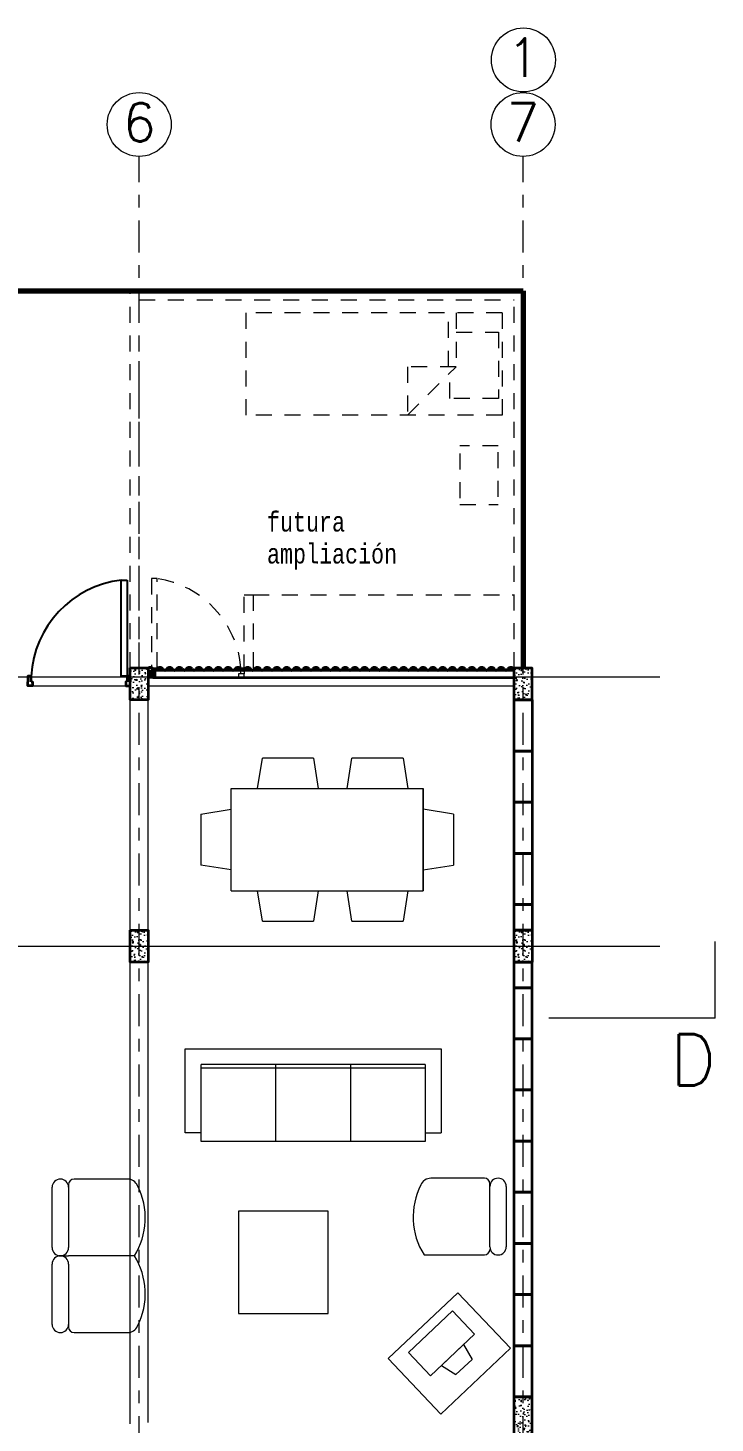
# Model space of a CAD drawing. Header units: metres. Extents: x -87 to 15, y -108 to -10.
# Drawn here: x -19.21 to -13.84, y -87.01 to -76.1 of the extents above; entities that cross this region are included whole.
import ezdxf

# ---------------------------------------------------------------- set-up
doc = ezdxf.new("R2010")
doc.units = ezdxf.units.M
doc.header["$LTSCALE"] = 5
doc.header["$MEASUREMENT"] = 0
doc.linetypes.add('CENTER', pattern=[2, 1.25, -0.25, 0.25, -0.25])
doc.linetypes.add('HIDDEN', pattern=[0.375, 0.25, -0.125])
for name, color, linetype, lineweight in [('A-ANNO-SYMB', 3, 'Continuous', 18), ('A-ANNO-TEXT', 3, 'Continuous', 18), ('A-DOOR-FULL', 4, 'Continuous', 25), ('A-FLOR-FTPT', 6, 'Continuous', 70), ('A-FLOR-OVHD', 3, 'HIDDEN', 18), ('A-FLOR-PATT', 8, 'Continuous', 18), ('A-FURN', 8, 'Continuous', 18), ('A-WALL-FULL', 7, 'Continuous', 35)]:
    doc.layers.add(name, color=color, linetype=linetype, lineweight=lineweight)
doc.styles.add('E-ROMANS', font='romans.shx', dxfattribs={"width": 0.8})

msp = doc.modelspace()

# ---------------------------------------------------------------- hatches: boundary and pattern name
at = {"layer": 'A-FLOR-PATT'}
h = msp.add_hatch(dxfattribs=at)
h.set_pattern_fill('AR-CONC', color=256, scale=0.0005, style=0)
h.set_pattern_definition([(50, (-0.005, 0), (0.091092334, -0.00796954), [0.009525, -0.104775]), (355, (-0.005, 0), (-0.01762141, 0.09552832), [0.00762, -0.08382]), (100.451, (0.00259, -0.00066), (0.07347125, 0.08755834), [0.008095, -0.089045]), (46.1842, (-0.005, 0.0254), (0.13553952, -0.02102116), [0.0142875, -0.1571625]), (96.6356, (0.0063, 0.02365), (0.11870212, 0.12371278), [0.0121425, -0.1335675]), (351.184, (-0.005, 0.0254), (0.1187023, 0.12371256), [0.01143, -0.12573]), (21, (0.0077, 0.01905), (0.07580744, -0.05113276), [0.009525, -0.104775]), (326, (0.0077, 0.01905), (0.03090101, 0.09209398), [0.00762, -0.08382]), (71.4514, (0.01402, 0.01479), (0.10670825, 0.04096143), [0.008095, -0.089045]), (37.5, (-0.005, 0), (0.001544302, 0.04227752), [0, -0.082804, 0, -0.08509, 0, -0.0841375]), (7.5, (-0.005, 0), (0.033409831, 0.050090287), [0, -0.048514, 0, -0.080899, 0, -0.0320675]), (327.5, (-0.03332, 0), (0.067795298, -0.002864372), [0, -0.03175, 0, -0.09906, 0, -0.131445]), (317.5, (-0.04602, 0), (0.07406459, 0.012713246), [0, -0.041275, 0, -0.065786, 0, -0.093345])])
h.paths.add_polyline_path([(-18.275, -81.101), (-18.415, -81.101), (-18.415, -81.351), (-18.275, -81.351)])
h = msp.add_hatch(dxfattribs=at)
h.set_pattern_fill('AR-CONC', color=256, scale=0.0005, style=0)
h.set_pattern_definition([(50, (2.995, 2.05), (0.091092334, -0.00796954), [0.009525, -0.104775]), (355, (2.995, 2.05), (-0.01762141, 0.09552832), [0.00762, -0.08382]), (100.451, (3.00259, 2.04934), (0.07347125, 0.08755834), [0.008095, -0.089045]), (46.1842, (2.995, 2.0754), (0.13553952, -0.02102116), [0.0142875, -0.1571625]), (96.6356, (3.0063, 2.07365), (0.11870212, 0.12371278), [0.0121425, -0.1335675]), (351.184, (2.995, 2.0754), (0.1187023, 0.12371256), [0.01143, -0.12573]), (21, (3.0077, 2.06905), (0.07580744, -0.05113276), [0.009525, -0.104775]), (326, (3.0077, 2.06905), (0.03090101, 0.09209398), [0.00762, -0.08382]), (71.4514, (3.01402, 2.06479), (0.106708245, 0.04096143), [0.008095, -0.089045]), (37.5, (2.995, 2.05), (0.001544302, 0.04227752), [0, -0.082804, 0, -0.08509, 0, -0.0841375]), (7.5, (2.995, 2.05), (0.033409831, 0.050090287), [0, -0.048514, 0, -0.080899, 0, -0.0320675]), (327.5, (2.96668, 2.05), (0.067795298, -0.002864372), [0, -0.03175, 0, -0.09906, 0, -0.131445]), (317.5, (2.95398, 2.05), (0.07406459, 0.012713246), [0, -0.041275, 0, -0.065786, 0, -0.093345])])
h.paths.add_polyline_path([(-15.275, -81.101), (-15.415, -81.101), (-15.415, -81.351), (-15.275, -81.351)])
h = msp.add_hatch(dxfattribs=at)
h.set_pattern_fill('AR-CONC', color=256, scale=0.0005, style=0)
h.set_pattern_definition([(50, (-0.005, 0), (0.091092334, -0.00796954), [0.009525, -0.104775]), (355, (-0.005, 0), (-0.01762141, 0.09552832), [0.00762, -0.08382]), (100.451, (0.00259, -0.00066), (0.07347125, 0.08755834), [0.008095, -0.089045]), (46.1842, (-0.005, 0.0254), (0.13553952, -0.02102116), [0.0142875, -0.1571625]), (96.6356, (0.0063, 0.02365), (0.11870212, 0.12371278), [0.0121425, -0.1335675]), (351.184, (-0.005, 0.0254), (0.1187023, 0.12371256), [0.01143, -0.12573]), (21, (0.0077, 0.01905), (0.07580744, -0.05113276), [0.009525, -0.104775]), (326, (0.0077, 0.01905), (0.03090101, 0.09209398), [0.00762, -0.08382]), (71.4514, (0.01402, 0.01479), (0.106708245, 0.04096143), [0.008095, -0.089045]), (37.5, (-0.005, 0), (0.001544302, 0.04227752), [0, -0.082804, 0, -0.08509, 0, -0.0841375]), (7.5, (-0.005, 0), (0.033409831, 0.050090287), [0, -0.048514, 0, -0.080899, 0, -0.0320675]), (327.5, (-0.03332, 0), (0.067795298, -0.002864372), [0, -0.03175, 0, -0.09906, 0, -0.131445]), (317.5, (-0.04602, 0), (0.07406459, 0.012713246), [0, -0.041275, 0, -0.065786, 0, -0.093345])])
h.paths.add_polyline_path([(-18.275, -83.151), (-18.415, -83.151), (-18.415, -83.401), (-18.275, -83.401)])
h = msp.add_hatch(dxfattribs=at)
h.set_pattern_fill('AR-CONC', color=256, scale=0.0005, style=0)
h.set_pattern_definition([(50, (2.995895, -4e-08), (0.091092334, -0.00796954), [0.009525, -0.104775]), (355, (2.995895, -4e-08), (-0.01762141, 0.09552832), [0.00762, -0.08382]), (100.451, (3.00349, -0.00066), (0.07347125, 0.08755834), [0.008095, -0.089045]), (46.1842, (2.9959, 0.0254), (0.13553952, -0.02102116), [0.0142875, -0.1571625]), (96.6356, (3.00719, 0.02365), (0.11870212, 0.12371278), [0.0121425, -0.1335675]), (351.184, (2.9959, 0.0254), (0.1187023, 0.12371256), [0.01143, -0.12573]), (21, (3.008595, 0.01905), (0.07580744, -0.05113276), [0.009525, -0.104775]), (326, (3.008595, 0.01905), (0.03090101, 0.09209398), [0.00762, -0.08382]), (71.4514, (3.01491, 0.01479), (0.106708245, 0.04096143), [0.008095, -0.089045]), (37.5, (2.995895, -4e-08), (0.001544302, 0.04227752), [0, -0.082804, 0, -0.08509, 0, -0.0841375]), (7.5, (2.995895, -4e-08), (0.033409831, 0.050090287), [0, -0.048514, 0, -0.080899, 0, -0.0320675]), (327.5, (2.967574, -4e-08), (0.067795298, -0.002864372), [0, -0.03175, 0, -0.09906, 0, -0.131445]), (317.5, (2.954874, -4e-08), (0.07406459, 0.012713246), [0, -0.041275, 0, -0.065786, 0, -0.093345])])
h.paths.add_polyline_path([(-15.274, -83.151), (-15.414, -83.151), (-15.414, -83.401), (-15.274, -83.401)])
h = msp.add_hatch(dxfattribs=at)
h.set_pattern_fill('AR-CONC', color=256, scale=0.0005, style=0)
h.set_pattern_definition([(50, (18, -7e-14), (0.091092334, -0.00796954), [0.009525, -0.104775]), (355, (18, -7e-14), (-0.01762141, 0.09552832), [0.00762, -0.08382]), (100.451, (18.00759, -0.00066), (0.07347125, 0.08755834), [0.008095, -0.089045]), (46.1842, (18, 0.0254), (0.13553952, -0.02102116), [0.0142875, -0.1571625]), (96.6356, (18.0113, 0.02365), (0.11870212, 0.12371278), [0.0121425, -0.1335675]), (351.184, (18, 0.0254), (0.1187023, 0.12371256), [0.01143, -0.12573]), (21, (18.0127, 0.01905), (0.07580744, -0.05113276), [0.009525, -0.104775]), (326, (18.0127, 0.01905), (0.03090101, 0.09209398), [0.00762, -0.08382]), (71.4514, (18.01902, 0.01479), (0.106708245, 0.04096143), [0.008095, -0.089045]), (37.5, (18, -7e-14), (0.001544302, 0.04227752), [0, -0.082804, 0, -0.08509, 0, -0.0841375]), (7.5, (18, -7e-14), (0.033409831, 0.050090287), [0, -0.048514, 0, -0.080899, 0, -0.0320675]), (327.5, (17.97168, -7e-14), (0.067795298, -0.002864372), [0, -0.03175, 0, -0.09906, 0, -0.131445]), (317.5, (17.95898, -7e-14), (0.07406459, 0.012713246), [0, -0.041275, 0, -0.065786, 0, -0.093345])])
h.paths.add_polyline_path([(-15.415, -87.151), (-15.275, -87.151), (-15.275, -86.801), (-15.415, -86.801)])

# ---------------------------------------------------------------- linework, layer by layer
at = {"layer": 'A-ANNO-SYMB', "linetype": 'CENTER', "ltscale": 0.04}
for p, q in [((-18.345, -92.151), (-18.345, -77.101)), ((-15.345, -92.151), (-15.345, -77.101))]:
    msp.add_line(p, q, dxfattribs=at)
at = {"layer": 'A-ANNO-SYMB'}
for q in [(-13.844, -83.239), (-15.144, -83.839)]:
    msp.add_line((-13.844, -83.839), q, dxfattribs=at)
at = {"layer": 'A-ANNO-SYMB', "ltscale": 0.04}
for points in [[(-35.577, -81.171), (-14.275, -81.171)], [(-35.572, -83.276), (-14.275, -83.276)]]:
    msp.add_lwpolyline(points, dxfattribs=at)
at = {"layer": 'A-ANNO-SYMB', "ltscale": 0.8}
msp.add_circle((-15.342, -76.346), 0.25, dxfattribs=at)
at = {"layer": 'A-ANNO-SYMB'}
for centre in [(-18.345, -76.851), (-15.345, -76.851)]:
    msp.add_circle(centre, 0.25, dxfattribs=at)
at = {"layer": 'A-DOOR-FULL'}
msp.add_lwpolyline([(-18.44, -80.414), (-18.44, -81.164), (-18.485, -81.164), (-18.485, -80.414)], close=True, dxfattribs=at)
msp.add_arc((-18.392, -81.207), 0.798, 96.6363, 176.9067, dxfattribs=at)
at = {"layer": 'A-FLOR-FTPT'}
for p, q in [((-24.345, -78.151), (-15.345, -78.151)), ((-15.345, -78.151), (-15.345, -81.101))]:
    msp.add_line(p, q, dxfattribs=at)
at = {"layer": 'A-FLOR-OVHD', "ltscale": 0.1}
for p, q in [((-18.415, -81.101), (-18.415, -78.151)), ((-18.415, -78.151), (-15.345, -78.151)), ((-18.345, -81.101), (-18.345, -78.221)), ((-18.345, -78.221), (-15.415, -78.221)), ((-15.415, -81.101), (-15.415, -78.221)), ((-15.345, -81.101), (-15.345, -78.221)), ((-17.508, -79.125), (-17.508, -78.325)), ((-15.508, -78.325), (-17.508, -78.325)), ((-15.928, -78.745), (-15.928, -78.325)), ((-15.868, -78.325), (-15.868, -78.745)), ((-15.508, -78.325), (-15.508, -79.125)), ((-15.867, -78.474), (-15.537, -78.474)), ((-15.537, -78.474), (-15.537, -78.994)), ((-15.868, -78.745), (-16.248, -78.745)), ((-16.248, -78.745), (-16.248, -79.125)), ((-16.248, -79.125), (-15.868, -78.745)), ((-15.917, -78.994), (-15.917, -78.864)), ((-15.537, -78.994), (-15.917, -78.994)), ((-15.508, -79.125), (-17.508, -79.125)), ((-15.538, -79.363), (-15.838, -79.363)), ((-15.838, -79.423), (-15.838, -79.823)), ((-15.538, -79.763), (-15.538, -79.363)), ((-15.838, -79.823), (-15.538, -79.823)), ((-17.525, -81.12), (-17.525, -80.528)), ((-17.525, -80.528), (-17.455, -80.528)), ((-17.455, -80.528), (-17.455, -81.12)), ((-17.455, -80.528), (-15.415, -80.528))]:
    msp.add_line(p, q, dxfattribs=at)
for points in [[(-18.25, -80.401), (-18.25, -81.101), (-18.205, -81.101), (-18.205, -80.401)], [(-18.275, -81.101), (-18.25, -81.101), (-18.25, -81.146), (-18.275, -81.146)], [(-18.23, -81.146), (-18.275, -81.146), (-18.275, -81.178), (-18.23, -81.178)], [(-17.525, -81.146), (-17.57, -81.146), (-17.57, -81.178), (-17.525, -81.178)], [(-17.55, -81.101), (-17.525, -81.101), (-17.525, -81.146), (-17.55, -81.146)]]:
    msp.add_lwpolyline(points, close=True, dxfattribs=at)
msp.add_arc((-18.318, -81.164), 0.771, 4.6827, 81.5131, dxfattribs=at)
at = {"layer": 'A-FURN', "ltscale": 1.5}
for p, q in [((-19.215, -81.241), (-18.415, -81.241)), ((-18.265, -81.241), (-15.425, -81.241))]:
    msp.add_line(p, q, dxfattribs=at)
at = {"layer": 'A-FURN', "ltscale": 0.8}
for p, q in [((-18.415, -87.011), (-18.415, -81.311)), ((-18.275, -87.001), (-18.275, -81.311)), ((-17.419, -82.043), (-17.382, -81.806)), ((-16.982, -81.806), (-17.382, -81.806)), ((-16.982, -81.806), (-16.945, -82.043)), ((-16.719, -82.043), (-16.682, -81.806)), ((-16.282, -81.806), (-16.682, -81.806)), ((-16.282, -81.806), (-16.245, -82.043)), ((-17.626, -82.843), (-17.626, -82.043)), ((-17.626, -82.043), (-16.126, -82.043)), ((-16.126, -82.843), (-16.126, -82.043)), ((-16.126, -82.043), (-16.126, -82.843)), ((-17.864, -82.243), (-17.626, -82.205)), ((-17.864, -82.243), (-17.864, -82.643)), ((-15.888, -82.243), (-16.126, -82.205)), ((-15.888, -82.243), (-15.888, -82.643)), ((-17.626, -82.68), (-17.864, -82.643)), ((-16.126, -82.68), (-15.888, -82.643)), ((-17.626, -82.843), (-16.126, -82.843)), ((-17.382, -83.081), (-17.419, -82.843)), ((-16.945, -82.843), (-16.982, -83.081)), ((-16.682, -83.081), (-16.719, -82.843)), ((-16.245, -82.843), (-16.282, -83.081)), ((-17.382, -83.081), (-16.982, -83.081)), ((-16.682, -83.081), (-16.282, -83.081)), ((-17.985, -84.737), (-17.985, -84.08)), ((-17.985, -84.08), (-15.985, -84.08)), ((-15.985, -84.08), (-15.985, -84.737)), ((-17.86, -84.805), (-17.86, -84.202)), ((-16.109, -84.202), (-17.86, -84.202)), ((-17.277, -84.805), (-17.277, -84.202)), ((-16.693, -84.202), (-16.693, -84.805)), ((-16.109, -84.202), (-16.109, -84.805)), ((-16.109, -84.231), (-17.86, -84.231)), ((-16.109, -84.805), (-17.86, -84.805)), ((-18.436, -85.098), (-18.854, -85.098)), ((-15.647, -85.091), (-16.065, -85.091)), ((-19.026, -85.634), (-19.026, -85.162)), ((-18.897, -85.141), (-18.897, -85.634)), ((-15.604, -85.627), (-15.604, -85.134)), ((-15.476, -85.155), (-15.476, -85.627)), ((-18.961, -85.698), (-18.897, -85.698)), ((-18.383, -85.698), (-18.897, -85.698)), ((-16.118, -85.691), (-15.647, -85.691)), ((-19.026, -86.234), (-19.026, -85.762)), ((-18.897, -85.762), (-18.897, -86.255)), ((-18.854, -86.298), (-18.436, -86.298))]:
    msp.add_line(p, q, dxfattribs=at)
at = {"layer": 'A-FURN', "ltscale": 0.4}
for p, q in [((-15.809, -86.392), (-15.743, -86.508)), ((-15.982, -86.555), (-15.869, -86.627))]:
    msp.add_line(p, q, dxfattribs=at)
at = {"layer": 'A-FURN', "ltscale": 0.8, "flags": 128}
for points in [[(-17.86, -84.737), (-17.985, -84.737)], [(-16.109, -84.737), (-15.985, -84.737)]]:
    msp.add_lwpolyline(points, dxfattribs=at)
at = {"layer": 'A-FURN', "ltscale": 0.8}
msp.add_lwpolyline([(-16.868, -85.349), (-17.568, -85.349), (-17.568, -86.149), (-16.868, -86.149), (-16.868, -85.349)], dxfattribs=at)
msp.add_lwpolyline([(-15.855, -85.986), (-16.399, -86.501), (-15.987, -86.937), (-15.442, -86.421)], close=True, dxfattribs=at)
at = {"layer": 'A-FURN', "ltscale": 0.4}
msp.add_lwpolyline([(-15.895, -86.129), (-16.24, -86.455), (-16.068, -86.636), (-15.723, -86.311)], close=True, dxfattribs=at)
for points in [[(-15.809, -86.392), (-15.982, -86.555)], [(-15.869, -86.627), (-15.743, -86.508)]]:
    msp.add_lwpolyline(points, dxfattribs=at)
at = {"layer": 'A-FURN', "ltscale": 0.8}
for centre, radius, start, end in [((-18.961, -85.162), 0.0643, 360, 180), ((-18.854, -85.141), 0.0429, 90, 180), ((-18.436, -85.184), 0.0857, 23.5782, 90), ((-16.065, -85.177), 0.0857, 90, 156.4218), ((-15.647, -85.134), 0.0429, 360, 90), ((-15.54, -85.155), 0.0643, 360, 180), ((-18.851, -85.402), 0.554, 327.7159, 27.0885), ((-15.65, -85.395), 0.554, 152.9115, 212.2841), ((-18.961, -85.634), 0.0643, 180, 360), ((-15.54, -85.627), 0.0643, 180, 360), ((-18.961, -85.762), 0.0643, 360, 180), ((-18.851, -85.994), 0.554, 332.9115, 32.2841), ((-15.647, -85.648), 0.0429, 270, 360), ((-18.961, -86.234), 0.0643, 180, 360), ((-18.854, -86.255), 0.0429, 180, 270), ((-18.436, -86.212), 0.0857, 270, 336.4218)]:
    msp.add_arc(centre, radius, start, end, dxfattribs=at)
at = {"layer": 'A-WALL-FULL'}
for p, q in [((-18.278, -81.111), (-18.282, -81.108)), ((-18.223, -81.126), (-18.273, -81.17)), ((-18.223, -81.171), (-18.273, -81.126)), ((-15.415, -81.12), (-18.237, -81.12)), ((-17.516, -81.111), (-17.52, -81.108)), ((-17.173, -81.111), (-17.169, -81.108)), ((-16.526, -81.111), (-16.529, -81.108)), ((-16.411, -81.111), (-16.407, -81.108)), ((-15.421, -81.111), (-15.417, -81.108)), ((-15.415, -81.178), (-18.237, -81.178)), ((-15.414, -81.351), (-15.274, -81.351)), ((-15.414, -81.751), (-15.414, -81.351)), ((-15.414, -81.751), (-15.414, -81.351)), ((-15.274, -81.351), (-15.274, -81.751)), ((-15.274, -81.351), (-15.274, -81.751)), ((-15.414, -81.751), (-15.274, -81.751)), ((-15.274, -81.751), (-15.414, -81.751)), ((-15.414, -81.751), (-15.274, -81.751)), ((-15.274, -81.751), (-15.414, -81.751)), ((-15.414, -82.151), (-15.414, -81.751)), ((-15.414, -82.151), (-15.414, -81.751)), ((-15.274, -81.751), (-15.274, -82.151)), ((-15.274, -81.751), (-15.274, -82.151)), ((-15.414, -82.151), (-15.274, -82.151)), ((-15.274, -82.151), (-15.414, -82.151)), ((-15.414, -82.151), (-15.274, -82.151)), ((-15.274, -82.151), (-15.414, -82.151)), ((-15.414, -82.551), (-15.414, -82.151)), ((-15.414, -82.551), (-15.414, -82.151)), ((-15.274, -82.151), (-15.274, -82.551)), ((-15.274, -82.151), (-15.274, -82.551)), ((-15.414, -82.551), (-15.274, -82.551)), ((-15.274, -82.551), (-15.414, -82.551)), ((-15.414, -82.551), (-15.274, -82.551)), ((-15.274, -82.551), (-15.414, -82.551)), ((-15.414, -82.951), (-15.414, -82.551)), ((-15.414, -82.951), (-15.414, -82.551)), ((-15.274, -82.551), (-15.274, -82.951)), ((-15.274, -82.551), (-15.274, -82.951)), ((-15.274, -82.951), (-15.414, -82.951)), ((-15.414, -82.951), (-15.274, -82.951)), ((-15.274, -82.951), (-15.414, -82.951)), ((-15.414, -83.151), (-15.414, -82.951)), ((-15.274, -82.951), (-15.274, -83.151)), ((-15.274, -83.151), (-15.414, -83.151)), ((-15.415, -83.401), (-15.275, -83.401)), ((-15.415, -83.601), (-15.415, -83.401)), ((-15.275, -83.401), (-15.275, -83.601)), ((-15.275, -83.601), (-15.415, -83.601)), ((-15.415, -83.601), (-15.275, -83.601)), ((-15.415, -84.001), (-15.415, -83.601)), ((-15.275, -83.601), (-15.275, -84.001)), ((-15.275, -84.001), (-15.415, -84.001)), ((-15.415, -84.001), (-15.275, -84.001)), ((-15.415, -84.401), (-15.415, -84.001)), ((-15.275, -84.001), (-15.275, -84.401)), ((-15.275, -84.401), (-15.415, -84.401)), ((-15.415, -84.401), (-15.275, -84.401)), ((-15.415, -84.801), (-15.415, -84.401)), ((-15.275, -84.401), (-15.275, -84.801)), ((-15.275, -84.801), (-15.415, -84.801)), ((-15.415, -84.801), (-15.275, -84.801)), ((-15.415, -85.201), (-15.415, -84.801)), ((-15.275, -84.801), (-15.275, -85.201)), ((-15.275, -85.201), (-15.415, -85.201)), ((-15.415, -85.201), (-15.275, -85.201)), ((-15.415, -85.601), (-15.415, -85.201)), ((-15.275, -85.201), (-15.275, -85.601)), ((-15.275, -85.601), (-15.415, -85.601)), ((-15.415, -85.601), (-15.275, -85.601)), ((-15.415, -86.001), (-15.415, -85.601)), ((-15.275, -85.601), (-15.275, -86.001)), ((-15.275, -86.001), (-15.415, -86.001)), ((-15.415, -86.001), (-15.275, -86.001)), ((-15.415, -86.401), (-15.415, -86.001)), ((-15.275, -86.001), (-15.275, -86.401)), ((-15.275, -86.401), (-15.415, -86.401)), ((-15.415, -86.401), (-15.275, -86.401)), ((-15.415, -86.801), (-15.415, -86.401)), ((-15.275, -86.401), (-15.275, -86.801)), ((-15.275, -86.801), (-15.415, -86.801))]:
    msp.add_line(p, q, dxfattribs=at)
for points in [[(-19.19, -81.209), (-19.19, -81.164), (-19.215, -81.164), (-19.215, -81.209)], [(-18.415, -81.209), (-18.415, -81.209), (-18.415, -81.164), (-18.44, -81.164), (-18.44, -81.209)], [(-19.19, -81.209), (-19.18, -81.209), (-19.18, -81.241), (-19.215, -81.241), (-19.215, -81.209)], [(-18.44, -81.209), (-18.45, -81.209), (-18.45, -81.241), (-18.415, -81.241), (-18.415, -81.209)]]:
    msp.add_lwpolyline(points, dxfattribs=at)
for points in [[(-18.415, -81.101), (-18.275, -81.101), (-18.275, -81.351), (-18.415, -81.351)], [(-18.273, -81.126), (-18.223, -81.126), (-18.223, -81.171), (-18.273, -81.171)], [(-15.415, -81.101), (-15.275, -81.101), (-15.275, -81.351), (-15.415, -81.351)], [(-18.415, -83.151), (-18.275, -83.151), (-18.275, -83.401), (-18.415, -83.401)], [(-15.414, -83.151), (-15.274, -83.151), (-15.274, -83.401), (-15.414, -83.401)], [(-15.415, -86.801), (-15.275, -86.801), (-15.275, -87.151), (-15.415, -87.151)]]:
    msp.add_lwpolyline(points, close=True, dxfattribs=at)
at = {"layer": 'A-WALL-FULL', "const_width": 0.001}
for points in [[(-18.237, -81.172), (-18.237, -81.178), (-18.275, -81.178), (-18.275, -81.172), (-18.273, -81.17), (-18.273, -81.139), (-18.273, -81.128), (-18.275, -81.126), (-18.275, -81.12), (-18.237, -81.12), (-18.237, -81.126)], [(-15.453, -81.172), (-15.453, -81.178), (-15.415, -81.178), (-15.415, -81.172), (-15.417, -81.17), (-15.417, -81.139), (-15.417, -81.128), (-15.415, -81.126), (-15.415, -81.12), (-15.453, -81.12), (-15.453, -81.126)]]:
    msp.add_lwpolyline(points, dxfattribs=at)
at = {"layer": 'A-WALL-FULL'}
for centre, radius, start, end in [((-18.259, -81.127), 0.0297, 39.4241, 140.5759), ((-18.259, -81.127), 0.0247, 39.4241, 140.5759), ((-18.221, -81.095), 0.0247, 219.4241, 320.5759), ((-18.221, -81.095), 0.0197, 219.4241, 320.5759), ((-18.183, -81.127), 0.0297, 39.4241, 140.5759), ((-18.183, -81.127), 0.0247, 39.4241, 140.5759), ((-18.145, -81.095), 0.0247, 219.4241, 320.5759), ((-18.145, -81.095), 0.0197, 219.4241, 320.5759), ((-18.107, -81.127), 0.0297, 39.4241, 140.5759), ((-18.107, -81.127), 0.0247, 39.4241, 140.5759), ((-18.069, -81.095), 0.0247, 219.4241, 320.5759), ((-18.069, -81.095), 0.0197, 219.4241, 320.5759), ((-18.031, -81.127), 0.0297, 39.4241, 140.5759), ((-18.031, -81.127), 0.0247, 39.4241, 140.5759), ((-17.992, -81.095), 0.0247, 219.4241, 320.5759), ((-17.992, -81.095), 0.0197, 219.4241, 320.5759), ((-17.954, -81.127), 0.0297, 39.4241, 140.5759), ((-17.954, -81.127), 0.0247, 39.4241, 140.5759), ((-17.916, -81.095), 0.0247, 219.4241, 320.5759), ((-17.916, -81.095), 0.0197, 219.4241, 320.5759), ((-17.878, -81.127), 0.0297, 39.4241, 140.5759), ((-17.878, -81.127), 0.0247, 39.4241, 140.5759), ((-17.84, -81.095), 0.0247, 219.4241, 320.5759), ((-17.84, -81.095), 0.0197, 219.4241, 320.5759), ((-17.802, -81.127), 0.0297, 39.4241, 140.5759), ((-17.802, -81.127), 0.0247, 39.4241, 140.5759), ((-17.764, -81.095), 0.0247, 219.4241, 320.5759), ((-17.764, -81.095), 0.0197, 219.4241, 320.5759), ((-17.726, -81.127), 0.0297, 39.4241, 140.5759), ((-17.726, -81.127), 0.0247, 39.4241, 140.5759), ((-17.688, -81.095), 0.0247, 219.4241, 320.5759), ((-17.688, -81.095), 0.0197, 219.4241, 320.5759), ((-17.65, -81.127), 0.0297, 39.4241, 140.5759), ((-17.65, -81.127), 0.0247, 39.4241, 140.5759), ((-17.611, -81.095), 0.0247, 219.4241, 320.5759), ((-17.611, -81.095), 0.0197, 219.4241, 320.5759), ((-17.573, -81.127), 0.0297, 39.4241, 140.5759), ((-17.573, -81.127), 0.0247, 39.4241, 140.5759), ((-17.535, -81.095), 0.0247, 219.4241, 320.5759), ((-17.535, -81.095), 0.0197, 219.4241, 320.5759), ((-17.497, -81.127), 0.0297, 39.4241, 140.5759), ((-17.497, -81.127), 0.0297, 39.4241, 140.5759), ((-17.497, -81.127), 0.0247, 39.4241, 140.5759), ((-17.497, -81.127), 0.0247, 39.4241, 140.5759), ((-17.459, -81.095), 0.0247, 219.4241, 320.5759), ((-17.459, -81.095), 0.0247, 219.4241, 320.5759), ((-17.459, -81.095), 0.0197, 219.4241, 320.5759), ((-17.459, -81.095), 0.0197, 219.4241, 320.5759), ((-17.421, -81.127), 0.0297, 39.4241, 140.5759), ((-17.421, -81.127), 0.0297, 39.4241, 140.5759), ((-17.421, -81.127), 0.0247, 39.4241, 140.5759), ((-17.421, -81.127), 0.0247, 39.4241, 140.5759), ((-17.383, -81.095), 0.0247, 219.4241, 320.5759), ((-17.383, -81.095), 0.0247, 219.4241, 320.5759), ((-17.383, -81.095), 0.0197, 219.4241, 320.5759), ((-17.383, -81.095), 0.0197, 219.4241, 320.5759), ((-17.345, -81.127), 0.0297, 39.4241, 140.5759), ((-17.345, -81.127), 0.0297, 39.4241, 140.5759), ((-17.345, -81.127), 0.0247, 39.4241, 140.5759), ((-17.345, -81.127), 0.0247, 39.4241, 140.5759), ((-17.307, -81.095), 0.0247, 219.4241, 320.5759), ((-17.307, -81.095), 0.0247, 219.4241, 320.5759), ((-17.307, -81.095), 0.0197, 219.4241, 320.5759), ((-17.307, -81.095), 0.0197, 219.4241, 320.5759), ((-17.269, -81.127), 0.0297, 39.4241, 140.5759), ((-17.269, -81.127), 0.0297, 39.4241, 140.5759), ((-17.269, -81.127), 0.0247, 39.4241, 140.5759), ((-17.269, -81.127), 0.0247, 39.4241, 140.5759), ((-17.23, -81.095), 0.0247, 219.4241, 320.5759), ((-17.23, -81.095), 0.0247, 219.4241, 320.5759), ((-17.23, -81.095), 0.0197, 219.4241, 320.5759), ((-17.23, -81.095), 0.0197, 219.4241, 320.5759), ((-17.192, -81.127), 0.0297, 39.4241, 140.5759), ((-17.192, -81.127), 0.0297, 39.4241, 140.5759), ((-17.192, -81.127), 0.0247, 39.4241, 140.5759), ((-17.192, -81.127), 0.0247, 39.4241, 140.5759), ((-17.154, -81.095), 0.0247, 219.4241, 320.5759), ((-17.154, -81.095), 0.0197, 219.4241, 320.5759), ((-17.116, -81.127), 0.0297, 39.4241, 140.5759), ((-17.116, -81.127), 0.0247, 39.4241, 140.5759), ((-17.078, -81.095), 0.0247, 219.4241, 320.5759), ((-17.078, -81.095), 0.0197, 219.4241, 320.5759), ((-17.04, -81.127), 0.0297, 39.4241, 140.5759), ((-17.04, -81.127), 0.0247, 39.4241, 140.5759), ((-17.002, -81.095), 0.0247, 219.4241, 320.5759), ((-17.002, -81.095), 0.0197, 219.4241, 320.5759), ((-16.964, -81.127), 0.0297, 39.4241, 140.5759), ((-16.964, -81.127), 0.0247, 39.4241, 140.5759), ((-16.926, -81.095), 0.0247, 219.4241, 320.5759), ((-16.926, -81.095), 0.0197, 219.4241, 320.5759), ((-16.888, -81.127), 0.0297, 39.4241, 140.5759), ((-16.888, -81.127), 0.0247, 39.4241, 140.5759), ((-16.849, -81.095), 0.0247, 219.4241, 320.5759), ((-16.849, -81.095), 0.0197, 219.4241, 320.5759), ((-16.811, -81.127), 0.0297, 39.4241, 140.5759), ((-16.811, -81.127), 0.0247, 39.4241, 140.5759), ((-16.773, -81.095), 0.0247, 219.4241, 320.5759), ((-16.773, -81.095), 0.0197, 219.4241, 320.5759), ((-16.735, -81.127), 0.0297, 39.4241, 140.5759), ((-16.735, -81.127), 0.0247, 39.4241, 140.5759), ((-16.697, -81.095), 0.0247, 219.4241, 320.5759), ((-16.697, -81.095), 0.0197, 219.4241, 320.5759), ((-16.659, -81.127), 0.0297, 39.4241, 140.5759), ((-16.659, -81.127), 0.0247, 39.4241, 140.5759), ((-16.621, -81.095), 0.0247, 219.4241, 320.5759), ((-16.621, -81.095), 0.0197, 219.4241, 320.5759), ((-16.583, -81.127), 0.0297, 39.4241, 140.5759), ((-16.583, -81.127), 0.0247, 39.4241, 140.5759), ((-16.545, -81.095), 0.0247, 219.4241, 320.5759), ((-16.545, -81.095), 0.0197, 219.4241, 320.5759), ((-16.507, -81.127), 0.0297, 39.4241, 140.5759), ((-16.507, -81.127), 0.0297, 39.4241, 140.5759), ((-16.507, -81.127), 0.0247, 39.4241, 140.5759), ((-16.507, -81.127), 0.0247, 39.4241, 140.5759), ((-16.468, -81.095), 0.0247, 219.4241, 320.5759), ((-16.468, -81.095), 0.0247, 219.4241, 320.5759), ((-16.468, -81.095), 0.0197, 219.4241, 320.5759), ((-16.468, -81.095), 0.0197, 219.4241, 320.5759), ((-16.43, -81.127), 0.0297, 39.4241, 140.5759), ((-16.43, -81.127), 0.0297, 39.4241, 140.5759), ((-16.43, -81.127), 0.0247, 39.4241, 140.5759), ((-16.43, -81.127), 0.0247, 39.4241, 140.5759), ((-16.392, -81.095), 0.0247, 219.4241, 320.5759), ((-16.392, -81.095), 0.0197, 219.4241, 320.5759), ((-16.354, -81.127), 0.0297, 39.4241, 140.5759), ((-16.354, -81.127), 0.0247, 39.4241, 140.5759), ((-16.316, -81.095), 0.0247, 219.4241, 320.5759), ((-16.316, -81.095), 0.0197, 219.4241, 320.5759), ((-16.278, -81.127), 0.0297, 39.4241, 140.5759), ((-16.278, -81.127), 0.0247, 39.4241, 140.5759), ((-16.24, -81.095), 0.0247, 219.4241, 320.5759), ((-16.24, -81.095), 0.0197, 219.4241, 320.5759), ((-16.202, -81.127), 0.0297, 39.4241, 140.5759), ((-16.202, -81.127), 0.0247, 39.4241, 140.5759), ((-16.164, -81.095), 0.0247, 219.4241, 320.5759), ((-16.164, -81.095), 0.0197, 219.4241, 320.5759), ((-16.126, -81.127), 0.0297, 39.4241, 140.5759), ((-16.126, -81.127), 0.0247, 39.4241, 140.5759), ((-16.087, -81.095), 0.0247, 219.4241, 320.5759), ((-16.087, -81.095), 0.0197, 219.4241, 320.5759), ((-16.049, -81.127), 0.0297, 39.4241, 140.5759), ((-16.049, -81.127), 0.0247, 39.4241, 140.5759), ((-16.011, -81.095), 0.0247, 219.4241, 320.5759), ((-16.011, -81.095), 0.0197, 219.4241, 320.5759), ((-15.973, -81.127), 0.0297, 39.4241, 140.5759), ((-15.973, -81.127), 0.0247, 39.4241, 140.5759), ((-15.935, -81.095), 0.0247, 219.4241, 320.5759), ((-15.935, -81.095), 0.0197, 219.4241, 320.5759), ((-15.897, -81.127), 0.0297, 39.4241, 140.5759), ((-15.897, -81.127), 0.0247, 39.4241, 140.5759), ((-15.859, -81.095), 0.0247, 219.4241, 320.5759), ((-15.859, -81.095), 0.0197, 219.4241, 320.5759), ((-15.821, -81.127), 0.0297, 39.4241, 140.5759), ((-15.821, -81.127), 0.0247, 39.4241, 140.5759), ((-15.783, -81.095), 0.0247, 219.4241, 320.5759), ((-15.783, -81.095), 0.0197, 219.4241, 320.5759), ((-15.745, -81.127), 0.0297, 39.4241, 140.5759), ((-15.745, -81.127), 0.0247, 39.4241, 140.5759), ((-15.706, -81.095), 0.0247, 219.4241, 320.5759), ((-15.706, -81.095), 0.0197, 219.4241, 320.5759), ((-15.668, -81.127), 0.0297, 39.4241, 140.5759), ((-15.668, -81.127), 0.0247, 39.4241, 140.5759), ((-15.63, -81.095), 0.0247, 219.4241, 320.5759), ((-15.63, -81.095), 0.0197, 219.4241, 320.5759), ((-15.592, -81.127), 0.0297, 39.4241, 140.5759), ((-15.592, -81.127), 0.0247, 39.4241, 140.5759), ((-15.554, -81.095), 0.0247, 219.4241, 320.5759), ((-15.554, -81.095), 0.0197, 219.4241, 320.5759), ((-15.516, -81.127), 0.0297, 39.4241, 140.5759), ((-15.516, -81.127), 0.0247, 39.4241, 140.5759), ((-15.478, -81.095), 0.0247, 219.4241, 320.5759), ((-15.478, -81.095), 0.0197, 219.4241, 320.5759), ((-15.44, -81.127), 0.0297, 39.4241, 140.5759), ((-15.44, -81.127), 0.0247, 39.4241, 140.5759)]:
    msp.add_arc(centre, radius, start, end, dxfattribs=at)

# ---------------------------------------------------------------- texts
at = {"layer": 'A-ANNO-TEXT', "ltscale": 0.4, "style": 'E-ROMANS'}
msp.add_text('1', height=0.3, dxfattribs=at).set_placement((-15.471, -76.478))
at = {"layer": 'A-ANNO-TEXT', "style": 'E-ROMANS'}
for s, height, p in [('6', 0.3, (-18.473, -76.984)), ('7', 0.3, (-15.473, -76.984)), ('D', 0.4, (-14.196, -84.365))]:
    msp.add_text(s, height=height, dxfattribs=at).set_placement(p)
at = {"layer": 'A-ANNO-TEXT', "insert": (-17.346, -79.884), "char_height": 0.15, "width": 1.4058, "attachment_point": 1, "style": 'E-ROMANS'}
msp.add_mtext('{\\fMonospac821 BT|b0|i0|c0|p49;futura ampliación}', dxfattribs=at)

doc.saveas('drawing.dxf')
